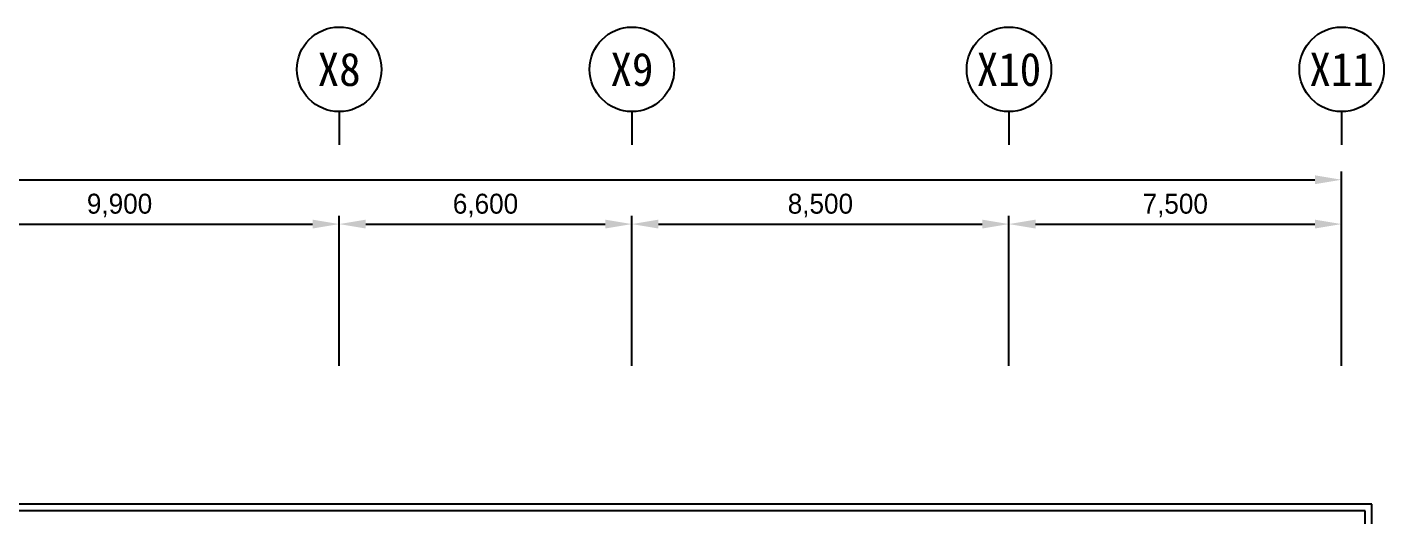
# Model space of a CAD drawing. Header units: millimetres. Extents: x 592430 to 684586, y -483905 to -416366.
# Drawn here: x 653999 to 684586, y -427389 to -416366 of the extents above; entities that cross this region are included whole.
import ezdxf
from ezdxf.enums import TextEntityAlignment as Align

# ---------------------------------------------------------------- set-up
doc = ezdxf.new("R2010")
doc.units = ezdxf.units.MM
doc.header["$LTSCALE"] = 500
doc.layers.add('DIM', color=7, linetype='Continuous')
doc.layers.add('동물실', color=9, linetype='Continuous')
doc.styles.add('돋움', font='DotumChe.ttf')
doc.styles.add('울릉도l', font='Dotum.ttf')

msp = doc.modelspace()

# ---------------------------------------------------------------- linework, layer by layer
at = {"color": 251}
for p, q in [((661034, -418271), (661034, -419021)), ((667634, -418271), (667634, -419021)), ((676134, -418271), (676134, -419021)), ((683634, -418271), (683634, -419021))]:
    msp.add_line(p, q, dxfattribs=at)
for centre in [(661034, -417318), (667634, -417318), (676134, -417318), (683634, -417318)]:
    msp.add_circle(centre, 953, dxfattribs=at)
at = {"layer": 'DIM', "color": 251, "transparency": 16777216}
for p, q in [((683633, -424008), (683633, -419621)), ((602533, -419808), (683033, -419808)), ((651733, -420808), (660433, -420808)), ((661033, -424008), (661033, -420621)), ((661033, -424008), (661033, -420621)), ((661633, -420808), (667033, -420808)), ((667633, -424008), (667633, -420621)), ((667633, -424008), (667633, -420621)), ((668233, -420808), (675533, -420808)), ((676133, -424008), (676133, -420621)), ((676133, -424008), (676133, -420621)), ((676733, -420808), (683033, -420808)), ((683633, -424008), (683633, -420621))]:
    msp.add_line(p, q, dxfattribs=at)
for points in [[(683033, -419708), (683033, -419908), (683633, -419808)], [(660433, -420708), (660433, -420908), (661033, -420808)], [(661633, -420708), (661633, -420908), (661033, -420808)], [(667033, -420708), (667033, -420908), (667633, -420808)], [(668233, -420708), (668233, -420908), (667633, -420808)], [(675533, -420708), (675533, -420908), (676133, -420808)], [(676733, -420708), (676733, -420908), (676133, -420808)], [(683033, -420708), (683033, -420908), (683633, -420808)]]:
    msp.add_solid(points, dxfattribs=at)
at = {"layer": '동물실', "color": 251}
for p, q in [((684313, -427128), (608884, -427129)), ((684313, -427128), (609615, -427129)), ((684163, -427278), (611383, -427279)), ((684163, -427278), (611383, -427279)), ((684163, -470309), (684163, -427278)), ((684163, -470309), (684163, -427278)), ((684313, -483905), (684313, -427128)), ((684313, -474155), (684313, -427128))]:
    msp.add_line(p, q, dxfattribs=at)

# ---------------------------------------------------------------- texts
at = {"color": 251, "style": '돋움'}
for tag, p in [('X8', (661034, -417318)), ('X9', (667634, -417318)), ('X10', (676134, -417318)), ('X11', (683634, -417318))]:
    msp.add_attdef(tag, text='1', height=750, dxfattribs=at).set_placement(p, align=Align.MIDDLE_CENTER)
at = {"layer": 'DIM', "color": 251, "transparency": 16777216, "char_height": 450, "attachment_point": 5, "style": '울릉도l'}
for s, insert in [('9,900', (656083, -420390)), ('6,600', (664333, -420390)), ('8,500', (671883, -420390)), ('7,500', (679883, -420390))]:
    msp.add_mtext(s, dxfattribs=dict(at, insert=insert))

doc.saveas('drawing.dxf')
